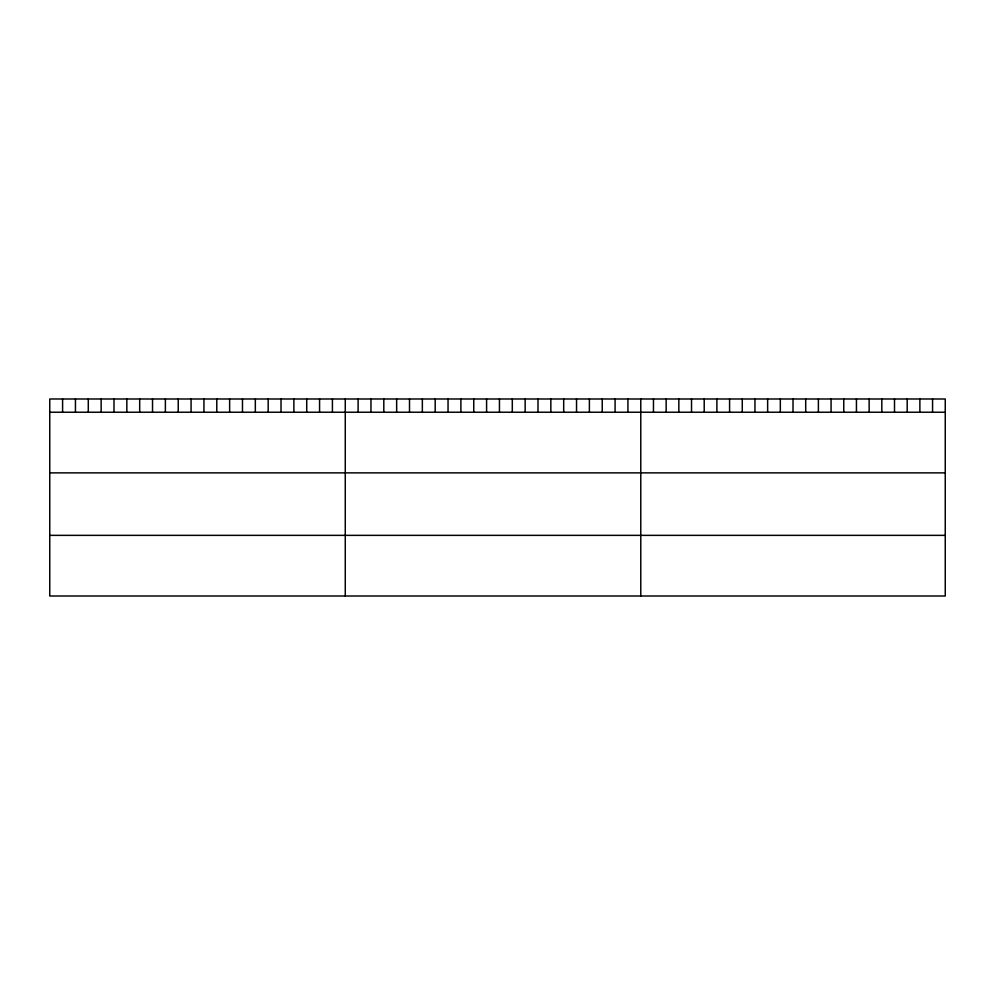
<?xml version="1.0" encoding="UTF-8"?>
<svg xmlns="http://www.w3.org/2000/svg" width="995" height="995" viewBox="0 0 995 995"><rect width="100%" height="100%" fill="white"/><g stroke="black" fill="none" stroke-linecap="round" stroke-linejoin="round"><path stroke-width="1.49" d="M945.25 412.228L945.25 596.005L49.75 596.005L49.75 398.995L945.25 398.995L945.25 412.228L49.75 412.228M49.75 472.874L945.25 472.874M49.75 535.36L945.25 535.36M932.564 398.995L932.564 412.228M919.877 398.995L919.877 412.228M907.191 398.995L907.191 412.228M894.505 398.995L894.505 412.228M881.819 398.995L881.819 412.228M869.132 398.995L869.132 412.228M856.446 398.995L856.446 412.228M843.76 398.995L843.76 412.228M831.074 398.995L831.074 412.228M818.387 398.995L818.387 412.228M805.701 398.995L805.701 412.228M793.015 398.995L793.015 412.228M780.329 398.995L780.329 412.228M767.643 398.995L767.643 412.228M754.956 398.995L754.956 412.228M742.27 398.995L742.27 412.228M729.584 398.995L729.584 412.228M716.897 398.995L716.897 412.228M704.211 398.995L704.211 412.228M691.525 398.995L691.525 412.228M678.839 398.995L678.839 412.228M666.153 398.995L666.153 412.228M653.466 398.995L653.466 412.228M640.78 398.995L640.78 596.005M627.932 398.995L627.932 412.228M615.084 398.995L615.084 412.228M602.236 398.995L602.236 412.228M589.388 398.995L589.388 412.228M576.54 398.995L576.54 412.228M563.692 398.995L563.692 412.228M550.844 398.995L550.844 412.228M537.996 398.995L537.996 412.228M525.149 398.995L525.149 412.228M512.301 398.995L512.301 412.228M499.453 398.995L499.453 412.228M486.592 398.995L486.592 412.228M473.744 398.995L473.744 412.228M460.896 398.995L460.896 412.228M448.048 398.995L448.048 412.228M435.201 398.995L435.201 412.228M422.353 398.995L422.353 412.228M409.505 398.995L409.505 412.228M396.657 398.995L396.657 412.228M383.809 398.995L383.809 412.228M370.961 398.995L370.961 412.228M358.113 398.995L358.113 412.228M345.265 398.995L345.265 596.005M332.417 398.995L332.417 412.228M319.569 398.995L319.569 412.228M306.721 398.995L306.721 412.228M293.873 398.995L293.873 412.228M281.025 398.995L281.025 412.228M268.177 398.995L268.177 412.228M255.329 398.995L255.329 412.228M242.481 398.995L242.481 412.228M229.634 398.995L229.634 412.228M216.786 398.995L216.786 412.228M203.938 398.995L203.938 412.228M191.077 398.995L191.077 412.228M178.229 398.995L178.229 412.228M165.381 398.995L165.381 412.228M152.534 398.995L152.534 412.228M139.686 398.995L139.686 412.228M126.838 398.995L126.838 412.228M113.99 398.995L113.99 412.228M101.142 398.995L101.142 412.228M88.294 398.995L88.294 412.228M75.446 398.995L75.446 412.228M62.598 398.995L62.598 412.228"/></g></svg>
